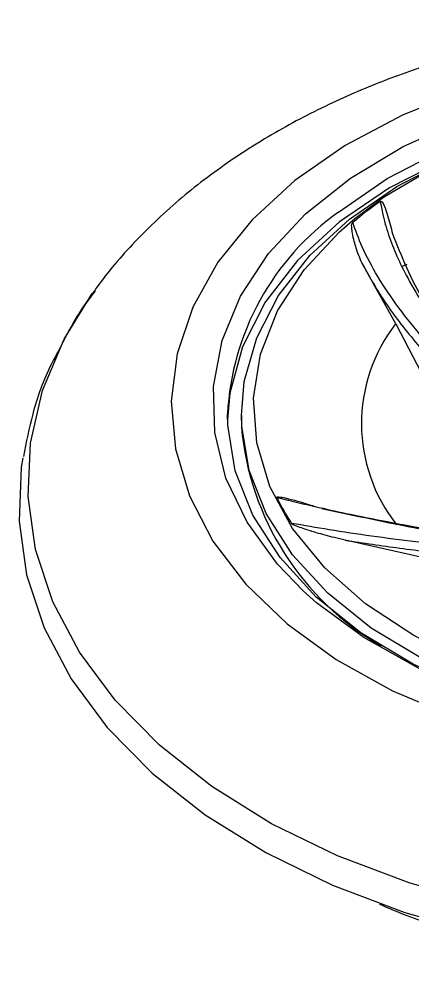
# Model space of a CAD drawing. Header units: inches. Extents: x 2 to 86, y -22 to 129.
# Drawn here: x 46.413 to 46.968, y 40.381 to 41.716 of the extents above; entities that cross this region are included whole.
import ezdxf

# ---------------------------------------------------------------- set-up
doc = ezdxf.new("R2010")
doc.units = ezdxf.units.IN
doc.header["$MEASUREMENT"] = 0
doc.layers.add('BDIM_CYAN', color=4, linetype='Continuous')

# ---------------------------------------------------------------- blocks, each defined once
blk = doc.blocks.new('2026 RHYTHM')
at = {"layer": 'BDIM_CYAN'}
for p, q in [((44.5711, 40.3008), (44.5233, 40.3868)), ((44.5867, 40.3845), (44.5804, 40.3814)), ((44.1446, 40.3449), (44.1282, 40.3214)), ((44.5711, 40.3008), (44.6413, 40.1658)), ((44.3536, 40.1716), (44.3536, 40.1557)), ((44.6152, 39.9701), (44.4999, 39.9957))]:
    blk.add_line(p, q, dxfattribs=at)
at = {"layer": 'BDIM_CYAN', "flags": 128}
for points in [[(44.4289, 40.5027), (44.3686, 40.4476), (44.3203, 40.3879), (44.2849, 40.3245), (44.2628, 40.2587), (44.2546, 40.1916), (44.2605, 40.1244), (44.2802, 40.0582), (44.3134, 39.9944), (44.3596, 39.934), (44.4179, 39.878), (44.4872, 39.8276), (44.5664, 39.7836), (44.6541, 39.7467), (44.7486, 39.7177), (44.8483, 39.697), (44.9513, 39.685), (45.056, 39.682), (45.1603, 39.688), (45.2624, 39.7029), (45.3606, 39.7263), (45.453, 39.758), (45.538, 39.7973), (45.6141, 39.8436)], [(45.6261, 40.5197), (45.5516, 40.567), (45.468, 40.6076), (45.3767, 40.6406), (45.2794, 40.6655), (45.1778, 40.6819), (45.0737, 40.6894), (44.969, 40.6879), (44.8656, 40.6774), (44.7652, 40.6582), (44.6697, 40.6306), (44.5808, 40.595), (44.5, 40.5521), (44.4289, 40.5027)], [(44.4407, 39.9244), (44.4044, 39.9621), (44.3615, 40.021), (44.3318, 40.0832), (44.3159, 40.1475), (44.314, 40.2125), (44.3263, 40.2771), (44.3524, 40.34), (44.3919, 40.3999), (44.4439, 40.4557), (44.5075, 40.5063), (44.5815, 40.5507), (44.6644, 40.5881), (44.7545, 40.6177), (44.8502, 40.6389), (44.9496, 40.6514), (45.0507, 40.6549), (45.1515, 40.6493), (45.2502, 40.6347), (45.3447, 40.6114), (45.4333, 40.5799), (45.5142, 40.5408), (45.5858, 40.4949)], [(44.4906, 40.4583), (44.5592, 40.5055), (44.6376, 40.546), (44.7241, 40.5789), (44.8171, 40.6035), (44.9145, 40.6194), (45.0145, 40.6262), (45.115, 40.6238), (45.2139, 40.6123), (45.3093, 40.5918), (45.3991, 40.5627), (45.4816, 40.5258), (45.5551, 40.4817), (45.6181, 40.4313), (45.6693, 40.3757), (45.7076, 40.3159), (45.7324, 40.2533), (45.743, 40.189), (45.7434, 40.1734)], [(44.5137, 40.4494), (44.5538, 40.4792), (44.6259, 40.5214), (44.7068, 40.5565), (44.7948, 40.5835), (44.888, 40.6021), (44.9844, 40.6117), (45.0819, 40.6123), (45.1786, 40.6036), (45.2722, 40.5861), (45.3609, 40.5599), (45.4427, 40.5258), (45.5159, 40.4843), (45.5584, 40.4536)], [(44.3536, 40.1715), (44.3576, 40.2193), (44.3751, 40.2811), (44.4061, 40.3407), (44.45, 40.3969), (44.5059, 40.4484), (44.5726, 40.4943), (44.6488, 40.5337), (44.7329, 40.5657), (44.7422, 40.5686)], [(44.6429, 40.5336), (44.5623, 40.4925), (44.4918, 40.4444), (44.4329, 40.3902), (44.3869, 40.3311), (44.3549, 40.2683), (44.3373, 40.2032), (44.334, 40.1661)], [(45.5558, 39.9116), (45.4887, 39.8661), (45.4119, 39.8274), (45.3273, 39.7963), (45.2364, 39.7734), (45.1414, 39.7592), (45.0442, 39.7541), (44.9468, 39.7582), (44.8514, 39.7713), (44.76, 39.7933), (44.6746, 39.8235), (44.5969, 39.8614), (44.5286, 39.9062), (44.4712, 39.9569), (44.4258, 40.0124), (44.3936, 40.0716), (44.3751, 40.1332), (44.3707, 40.1958), (44.3806, 40.2582), (44.4045, 40.319), (44.4419, 40.3769), (44.492, 40.4307), (44.5137, 40.4494)], [(45.5913, 39.5521), (45.4907, 39.5138), (45.3839, 39.4834), (45.2722, 39.4613), (45.1572, 39.4479), (45.0405, 39.4433), (44.9239, 39.4476), (44.8088, 39.4607), (44.6969, 39.4825), (44.5899, 39.5127), (44.4892, 39.5508), (44.3961, 39.5962), (44.3121, 39.6485), (44.2383, 39.7067), (44.1757, 39.7702), (44.1253, 39.8379), (44.0876, 39.909), (44.0633, 39.9825), (44.0527, 40.0573), (44.056, 40.1324), (44.073, 40.2068), (44.1036, 40.2793), (44.1433, 40.3434)], [(44.7137, 39.7716), (44.6782, 39.7843), (44.5957, 39.8212), (44.5222, 39.8653), (44.4592, 39.9157), (44.408, 39.9713), (44.3697, 40.0311), (44.3449, 40.0937), (44.3343, 40.158), (44.3339, 40.1735)], [(45.7237, 40.1717), (45.7197, 40.1239), (45.7022, 40.0621), (45.6712, 40.0025), (45.6273, 39.9464), (45.5714, 39.8948), (45.5047, 39.8489), (45.4285, 39.8095), (45.3444, 39.7776), (45.254, 39.7536), (45.1593, 39.7382), (45.0621, 39.7315), (44.9644, 39.7339), (44.8683, 39.7451), (44.7756, 39.765), (44.6882, 39.7932), (44.608, 39.8292), (44.5366, 39.872), (44.4754, 39.921), (44.4256, 39.9751), (44.3884, 40.0332), (44.3643, 40.0941), (44.354, 40.1565), (44.3536, 40.1715)], [(44.0452, 40.1118), (44.0432, 40.0988), (44.04, 40.0227), (44.0507, 39.9469), (44.0753, 39.8725), (44.1134, 39.8005), (44.1645, 39.7318), (44.2279, 39.6676), (44.3027, 39.6086), (44.3878, 39.5557), (44.482, 39.5096), (44.5841, 39.471), (44.6925, 39.4405), (44.8058, 39.4184), (44.9224, 39.4051), (45.0406, 39.4007), (45.1587, 39.4054), (45.2752, 39.419), (45.3884, 39.4413), (45.4966, 39.4721), (45.5984, 39.511)], [(45.5635, 39.8665), (45.534, 39.8477), (45.4554, 39.8067), (45.3687, 39.7732), (45.2755, 39.7477), (45.1778, 39.7308), (45.0773, 39.7228), (44.9761, 39.7239), (44.8761, 39.734), (44.7792, 39.753), (44.6875, 39.7804), (44.6025, 39.8158), (44.5261, 39.8585), (44.4596, 39.9075), (44.4407, 39.9244)]]:
    blk.add_lwpolyline(points, dxfattribs=at)
at = {"layer": 'BDIM_CYAN'}
for centre, radius, start, end in [((44.8638, 40.0218), 0.5502, 124.8457, 129.9438), ((44.7065, 40.154), 0.3731, 125.3631, 177.0099), ((44.7529, 40.16), 0.23, 142.2349, 218.3044), ((44.7492, 40.1906), 0.3972, 185.0454, 239.9725), ((44.7145, 40.2075), 0.3459, 205.9659, 212.9138)]:
    blk.add_arc(centre, radius, start, end, dxfattribs=at)
for points, knots in [([(45.0387, 40.7305), (45.0352, 40.7305), (45.0232, 40.7305), (44.9962, 40.73), (44.9526, 40.7283), (44.894, 40.7237), (44.8244, 40.715), (44.7475, 40.7012), (44.6665, 40.6814), (44.5838, 40.6553), (44.5008, 40.6222), (44.4196, 40.5821), (44.3413, 40.5344), (44.2679, 40.4794), (44.2031, 40.418), (44.1635, 40.3722), (44.1463, 40.3474), (44.1446, 40.3449)], [0, 0, 0, 0, 0.00958, 0.0332226, 0.074993, 0.1305625, 0.1967934, 0.2705961, 0.349877, 0.4331513, 0.5199221, 0.6103535, 0.7024394, 0.7984501, 0.8966915, 0.9895439, 1, 1, 1, 1]), ([(44.5494, 40.4733), (44.5495, 40.4734), (44.5497, 40.4735), (44.55, 40.4736), (44.5504, 40.4736), (44.5508, 40.4734), (44.5516, 40.4729), (44.5536, 40.4705), (44.558, 40.4599), (44.5621, 40.4451), (44.5656, 40.4321), (44.5667, 40.4277)], [0, 0, 0, 0, 0.0054864, 0.0110267, 0.0160424, 0.0215241, 0.0308969, 0.0601677, 0.194769, 0.7287144, 1, 1, 1, 1]), ([(44.5494, 40.4733), (44.5495, 40.4728), (44.5497, 40.4714), (44.5505, 40.4671), (44.5531, 40.4534), (44.5617, 40.4213), (44.5855, 40.3654), (44.6303, 40.2957), (44.6716, 40.2458), (44.6903, 40.2233)], [0, 0, 0, 0, 0.007324, 0.019564, 0.058649, 0.192116, 0.441769, 0.746986, 1, 1, 1, 1]), ([(44.5233, 40.3868), (44.5218, 40.3905), (44.5175, 40.4006), (44.5131, 40.4145), (44.5101, 40.4271), (44.5094, 40.4357), (44.5086, 40.441), (44.5103, 40.4433), (44.5105, 40.4436)], [0, 0, 0, 0, 0.191782, 0.518998, 0.728969, 0.85611, 0.98384, 1, 1, 1, 1]), ([(44.6805, 40.2042), (44.668, 40.2172), (44.6434, 40.2427), (44.6077, 40.2825), (44.574, 40.3242), (44.5449, 40.3675), (44.5235, 40.4078), (44.5146, 40.4323), (44.5105, 40.4436)], [0, 0, 0, 0, 0.154219, 0.301464, 0.47799, 0.661716, 0.843633, 1, 1, 1, 1]), ([(44.5667, 40.4277), (44.5792, 40.3961), (44.6043, 40.3323), (44.6615, 40.261), (44.6903, 40.225)], [0, 0, 0, 0, 0.4948685, 1, 1, 1, 1]), ([(44.5233, 40.3868), (44.5333, 40.3687), (44.5531, 40.3327), (44.5905, 40.2847), (44.6245, 40.2457), (44.6523, 40.2159), (44.6716, 40.196), (44.6811, 40.1861)], [0, 0, 0, 0, 0.284599, 0.565427, 0.713522, 0.857932, 1, 1, 1, 1]), ([(44.1476, 40.3475), (44.1386, 40.3356), (44.1208, 40.3123), (44.1081, 40.2869), (44.102, 40.2745)], [0, 0, 0, 0, 0.5120505, 1, 1, 1, 1]), ([(44.0983, 40.2677), (44.094, 40.2599), (44.0772, 40.2298), (44.0587, 40.1782), (44.0502, 40.1337), (44.0464, 40.1137)], [0, 0, 0, 0, 0.160366, 0.621498, 1, 1, 1, 1]), ([(44.4036, 40.056), (44.4035, 40.0561), (44.4035, 40.0563), (44.4035, 40.0565), (44.4037, 40.0567), (44.404, 40.0569), (44.405, 40.057), (44.4089, 40.0568), (44.4242, 40.0535), (44.4411, 40.0485), (44.4552, 40.0441), (44.4579, 40.0432)], [0, 0, 0, 0, 0.006388, 0.012838, 0.018678, 0.02506, 0.035973, 0.070053, 0.226769, 0.84844, 1, 1, 1, 1]), ([(44.4036, 40.056), (44.4044, 40.0558), (44.4065, 40.0553), (44.413, 40.0537), (44.4336, 40.0487), (44.4817, 40.0376), (44.563, 40.0207), (44.6609, 40.0039), (44.723, 39.9925), (44.7512, 39.9873)], [0, 0, 0, 0, 0.007325, 0.019566, 0.05865, 0.192116, 0.441769, 0.746986, 1, 1, 1, 1]), ([(44.4667, 40.0404), (44.5132, 40.0306), (44.6071, 40.0109), (44.6975, 39.9944), (44.7432, 39.9861)], [0, 0, 0, 0, 0.495173, 1, 1, 1, 1]), ([(44.4999, 39.9957), (44.4948, 39.9969), (44.481, 40.0002), (44.4621, 40.0054), (44.445, 40.0106), (44.4338, 40.0148), (44.4266, 40.0171), (44.4244, 40.0193), (44.4242, 40.0195)], [0, 0, 0, 0, 0.191797, 0.519052, 0.729035, 0.856173, 0.983899, 1, 1, 1, 1]), ([(44.772, 39.9723), (44.7473, 39.9756), (44.7125, 39.9802), (44.6645, 39.9857), (44.6319, 39.9895), (44.5895, 39.9945), (44.5375, 40.0013), (44.4788, 40.0101), (44.4418, 40.0165), (44.4242, 40.0195)], [0, 0, 0, 0, 0.229238, 0.322198, 0.414546, 0.50635, 0.67863, 0.847274, 1, 1, 1, 1]), ([(44.4999, 39.9957), (44.5255, 39.9919), (44.5782, 39.9841), (44.654, 39.9751), (44.7239, 39.9672), (44.7639, 39.9615), (44.7836, 39.9588)], [0, 0, 0, 0, 0.262316, 0.539411, 0.773759, 1, 1, 1, 1]), ([(44.5481, 39.4829), (44.5559, 39.4794), (44.616, 39.453), (44.7173, 39.4296), (44.8419, 39.4082), (44.974, 39.3955), (45.1427, 39.3955), (45.3077, 39.4183), (45.4328, 39.4483), (45.4912, 39.4681), (45.5204, 39.478)], [0, 0, 0, 0, 0.028011, 0.214459, 0.311674, 0.408909, 0.60723, 0.805551, 0.902765, 1, 1, 1, 1])]:
    blk.add_open_spline(points, degree=3, knots=knots, dxfattribs=at)

msp = doc.modelspace()

# ---------------------------------------------------------------- block references
msp.add_blockref('2026 RHYTHM', (2.3733, 0.9854))

doc.saveas('drawing.dxf')
